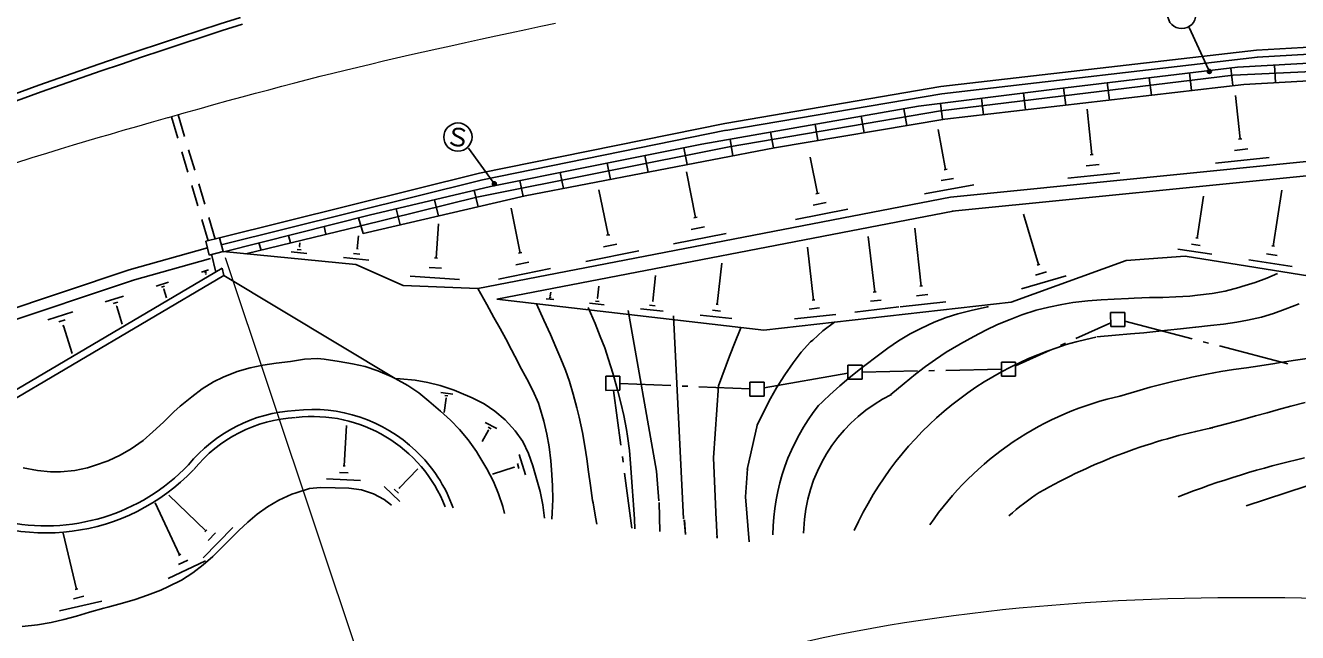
# Model space of a CAD drawing. Units: millimetres, scale not verified. Extents: x 40000 to 680000, y 20000 to 380000.
# Drawn here: x 173942 to 264042, y 271095 to 314140 of the extents above; entities that cross this region are included whole.
import ezdxf
from ezdxf.enums import TextEntityAlignment as Align

# ---------------------------------------------------------------- set-up
doc = ezdxf.new("R2010")
doc.units = ezdxf.units.MM
doc.header["$LTSCALE"] = 1000
doc.linetypes.add('CHAIN', pattern=[18.5, 12, -1.5, 3.5, -1.5])
for name, color, linetype, lineweight in [('M-BGD', 7, 'Continuous', 25), ('M-BMK', 2, 'CHAIN', 13), ('M-BMK-ROW', 30, 'Continuous', 25), ('M-STR-HTXT', 7, 'Continuous', 13), ('M-STR-STRC', 7, 'Continuous', 25)]:
    doc.layers.add(name, color=color, linetype=linetype, lineweight=lineweight)
doc.styles.add('ＭＳ ゴシック', font='')
doc.styles.get('ＭＳ ゴシック').set_extended_font_data('MS Gothic')

msp = doc.modelspace()

# ---------------------------------------------------------------- linework, layer by layer
at = {"layer": 'M-BGD'}
for p, q in [((261143, 312389), (282590, 313612)), ((261173, 311887), (282620, 313121)), ((238775, 309801), (261143, 312389)), ((238836, 309300), (261203, 311888)), ((259777, 311173), (275370, 312090)), ((247007, 309654), (259777, 311173)), ((259318, 311118), (259467, 309871)), ((266110, 310929), (259489, 310612)), ((260230, 309960), (277407, 310928)), ((262418, 311328), (262491, 310088)), ((259489, 310612), (238742, 308091)), ((239054, 307488), (260230, 309960)), ((250564, 310100), (250721, 308850)), ((253542, 310431), (253689, 309197)), ((256378, 310768), (256525, 309528)), ((223474, 307194), (238775, 309801)), ((223555, 306692), (238856, 309300)), ((237189, 308421), (247007, 309654)), ((244628, 309355), (244779, 308157)), ((247466, 309711), (247620, 308488)), ((259969, 306093), (259643, 309162)), ((221840, 305712), (237189, 308421)), ((236147, 308237), (236359, 307037)), ((238746, 308617), (238891, 307461)), ((241657, 308982), (241804, 307809)), ((249467, 304985), (249142, 308191)), ((184285, 307649), (184734, 306137)), ((184766, 307790), (185217, 306268)), ((238742, 308091), (223779, 305533)), ((226993, 305467), (239054, 307488)), ((233130, 307705), (233338, 306530)), ((206090, 303661), (223474, 307194)), ((206191, 303170), (223565, 306703)), ((226717, 306573), (226915, 305452)), ((229870, 307129), (230073, 305983)), ((239115, 303918), (238590, 306750)), ((239468, 301974), (285215, 306559)), ((223779, 305533), (205914, 301964)), ((209339, 302052), (226993, 305467)), ((213713, 304093), (221840, 305712)), ((220573, 305462), (220811, 304271)), ((223850, 306067), (224056, 304899)), ((239570, 300972), (285317, 305557)), ((259859, 306082), (260089, 306103)), ((185019, 305178), (185447, 303740)), ((185501, 305309), (185928, 303871)), ((217811, 304911), (218045, 303736)), ((230036, 302232), (229522, 304809)), ((249346, 304965), (249577, 304995)), ((258237, 304376), (262025, 304773)), ((259579, 305280), (260531, 305382)), ((206090, 303661), (187695, 299074)), ((206891, 302731), (213713, 304093)), ((211813, 303713), (212040, 302574)), ((215148, 304379), (215379, 303220)), ((221409, 300515), (220758, 303766)), ((239004, 303898), (239225, 303938)), ((247765, 303319), (251453, 303685)), ((249077, 304193), (249999, 304284)), ((185731, 302782), (186159, 301344)), ((186212, 302913), (186638, 301475)), ((206211, 303170), (187816, 298594)), ((208966, 303145), (209191, 302017)), ((237624, 302192), (241121, 302839)), ((238805, 303136), (239677, 303298)), ((205914, 301964), (197614, 299918)), ((197868, 299397), (209339, 302052)), ((198292, 300682), (206891, 302731)), ((205734, 302455), (206013, 301282)), ((205981, 295482), (239468, 301974)), ((215207, 299284), (214565, 302480)), ((229926, 302211), (230157, 302252)), ((256922, 299062), (257379, 302030)), ((262325, 298499), (262931, 302469)), ((200205, 301138), (200476, 300000)), ((202912, 301783), (203188, 300628)), ((207335, 294722), (239660, 300982)), ((208984, 298002), (208349, 301193)), ((228485, 300385), (232183, 301122)), ((229727, 301399), (230649, 301591)), ((186444, 300385), (186893, 298873)), ((186923, 300516), (187374, 298994)), ((187999, 298097), (198292, 300682)), ((197868, 299397), (197528, 300490)), ((203021, 297643), (203188, 300070)), ((221289, 300495), (221529, 300546)), ((245689, 297182), (244632, 300749)), ((189542, 297948), (197616, 299919)), ((192574, 299246), (192706, 298720)), ((195092, 299878), (195228, 299336)), ((197448, 298307), (197542, 299217)), ((215087, 299264), (215327, 299304)), ((219838, 298649), (223576, 299396)), ((221090, 299673), (222031, 299865)), ((234095, 295241), (233629, 299170)), ((237382, 295657), (236925, 299776)), ((186834, 298382), (181283, 296810)), ((187695, 299074), (186723, 298833)), ((186723, 298833), (186965, 297861)), ((187937, 298103), (187695, 299074)), ((190474, 298718), (190639, 298215)), ((193198, 298260), (193479, 298231)), ((193328, 298471), (193398, 298461)), ((193358, 298471), (193387, 298737)), ((197388, 298316), (197498, 298307)), ((214887, 298431), (215829, 298623)), ((229756, 294664), (229340, 298422)), ((255570, 298289), (257966, 297921)), ((256542, 298631), (257143, 298541)), ((256842, 299072), (256992, 299052)), ((262225, 298509), (262415, 298479)), ((187045, 297620), (181495, 296049)), ((186965, 297861), (187937, 298103)), ((187115, 297921), (187427, 296649)), ((187937, 298103), (197349, 297194)), ((192758, 298079), (193880, 297961)), ((196477, 297684), (198271, 297496)), ((197178, 297975), (197629, 297926)), ((202921, 297653), (203132, 297643)), ((208675, 297170), (209597, 297362)), ((208874, 297982), (209105, 298032)), ((213626, 297397), (217393, 298154)), ((243768, 294523), (251893, 297462)), ((251893, 297462), (256082, 297778)), ((266929, 296050), (256082, 297778)), ((260602, 297514), (263660, 297037)), ((261845, 297947), (262606, 297828)), ((181283, 296810), (165122, 291406)), ((187878, 296920), (171605, 287325)), ((186415, 296657), (186906, 296808)), ((186636, 296617), (186756, 296648)), ((186706, 296527), (186736, 296537)), ((186726, 296537), (186746, 296477)), ((187878, 296920), (187999, 296409)), ((197349, 297194), (200699, 295705)), ((202541, 296981), (203413, 296922)), ((207444, 296156), (211131, 296903)), ((222941, 294374), (223258, 297291)), ((245480, 296440), (246271, 296672)), ((245589, 297152), (245779, 297212)), ((261867, 296233), (262618, 296545)), ((181535, 296049), (171467, 292687)), ((187999, 296409), (171796, 286854)), ((183209, 295660), (184071, 295932)), ((183590, 295581), (183801, 295651)), ((200127, 289109), (187999, 296409)), ((200699, 295705), (205981, 295482)), ((201189, 296367), (204677, 296132)), ((214461, 294793), (214550, 295665)), ((218371, 294598), (218569, 296402)), ((237282, 295647), (237482, 295667)), ((244479, 295457), (247645, 296383)), ((258912, 295307), (259883, 295559)), ((259883, 295559), (260094, 295619)), ((260094, 295619), (261036, 295911)), ((261036, 295911), (261867, 296233)), ((179593, 294533), (180885, 294935)), ((183721, 295441), (183771, 295451)), ((183751, 295441), (183942, 294820)), ((205981, 295482), (206614, 294361)), ((207335, 294722), (226241, 292544)), ((210813, 294767), (211365, 294708)), ((211034, 294858), (211174, 294848)), ((211094, 294968), (211134, 294958)), ((211114, 294968), (211143, 295239)), ((214431, 294803), (214492, 294793)), ((229666, 294654), (229847, 294674)), ((233786, 294579), (234557, 294671)), ((233995, 295231), (234196, 295252)), ((237042, 294965), (237854, 295056)), ((249191, 294621), (250133, 294693)), ((250133, 294693), (251065, 294734)), ((251065, 294734), (252077, 294786)), ((252077, 294786), (252478, 294806)), ((252478, 294806), (253550, 294848)), ((253550, 294848), (254502, 294859)), ((254502, 294859), (255424, 294891)), ((255424, 294891), (256416, 294952)), ((256416, 294952), (256958, 295013)), ((256958, 295013), (258000, 295145)), ((258000, 295145), (258912, 295307)), ((175525, 293274), (177298, 293828)), ((180154, 294423), (180485, 294524)), ((180365, 294203), (180445, 294233)), ((180405, 294213), (180788, 292961)), ((206614, 294361), (207117, 293439)), ((210142, 294396), (210665, 293234)), ((213801, 294150), (214284, 293008)), ((213901, 294441), (214933, 294322)), ((214311, 294602), (214572, 294572)), ((216628, 293924), (218638, 282541)), ((217509, 294045), (219103, 293877)), ((218141, 294307), (218541, 294257)), ((218320, 294608), (218421, 294598)), ((222611, 293952), (223173, 293893)), ((222871, 294384), (223011, 294364)), ((226241, 292544), (243768, 294523)), ((229457, 294032), (230188, 294113)), ((232694, 293816), (235791, 294191)), ((235901, 294192), (239138, 294547)), ((239981, 293686), (240923, 293928)), ((240923, 293928), (242075, 294190)), ((242075, 294190), (242145, 294210)), ((244521, 293612), (245523, 293945)), ((245523, 293945), (246425, 294176)), ((246425, 294176), (247357, 294358)), ((247357, 294358), (248128, 294490)), ((248128, 294490), (249191, 294621)), ((262342, 293718), (263173, 294020)), ((263173, 294020), (264155, 294412)), ((176307, 293125), (176748, 293266)), ((176578, 292825), (176688, 292855)), ((176638, 292835), (177243, 290871)), ((207117, 293439), (207559, 292658)), ((210665, 293234), (211128, 292232)), ((214284, 293008), (214656, 292097)), ((219845, 293547), (220547, 279166)), ((221720, 293590), (223965, 293353)), ((228415, 293329), (231351, 293654)), ((230411, 292480), (231242, 293103)), ((231242, 293103), (231262, 293113)), ((237356, 292660), (238308, 293103)), ((238308, 293103), (239149, 293434)), ((239149, 293434), (239981, 293686)), ((241957, 292536), (242788, 292928)), ((242788, 292928), (243680, 293301)), ((243680, 293301), (244521, 293612)), ((256831, 292758), (257883, 292870)), ((257883, 292870), (258805, 292961)), ((258805, 292961), (259747, 293093)), ((259747, 293093), (260488, 293234)), ((260488, 293234), (261500, 293466)), ((261500, 293466), (262342, 293718)), ((207559, 292658), (207961, 291917)), ((211128, 292232), (211520, 291331)), ((214656, 292097), (214968, 291285)), ((224617, 292712), (224168, 291599)), ((229700, 291837), (230411, 292480)), ((235784, 291776), (236615, 292278)), ((236615, 292278), (237356, 292660)), ((240164, 291572), (241106, 292094)), ((241106, 292094), (241957, 292536)), ((249836, 292056), (251138, 292179)), ((251138, 292179), (252221, 292270)), ((252221, 292270), (253143, 292352)), ((253143, 292352), (253995, 292433)), ((253995, 292433), (254836, 292525)), ((254836, 292525), (255748, 292626)), ((255748, 292626), (256810, 292758)), ((256810, 292758), (256831, 292758)), ((207961, 291917), (208373, 291136)), ((208373, 291136), (208835, 290234)), ((211520, 291331), (211872, 290509)), ((214968, 291285), (215249, 290454)), ((224168, 291599), (223848, 290817)), ((228880, 290964), (229550, 291697)), ((229550, 291697), (229700, 291837)), ((234262, 290691), (235023, 291264)), ((235023, 291264), (235784, 291776)), ((239153, 290969), (240044, 291501)), ((240044, 291501), (240164, 291572)), ((190754, 290048), (191706, 290190)), ((191706, 290190), (192708, 290322)), ((192708, 290322), (193710, 290473)), ((193710, 290473), (194632, 290525)), ((194632, 290525), (195094, 290475)), ((195094, 290475), (196156, 290317)), ((196156, 290317), (197109, 290148)), ((197109, 290148), (198001, 289948)), ((208835, 290234), (208956, 289994)), ((211872, 290509), (212184, 289698)), ((215249, 290454), (215551, 289482)), ((223798, 290697), (223020, 288591)), ((223848, 290817), (223798, 290697)), ((227729, 289359), (228319, 290222)), ((228319, 290222), (228880, 290964)), ((233401, 290029), (234262, 290691)), ((237691, 289965), (238392, 290467)), ((238392, 290467), (239153, 290969)), ((261375, 290008), (262427, 290170)), ((262427, 290170), (262808, 290231)), ((262808, 290231), (263900, 290403)), ((263900, 290403), (264892, 290554)), ((187949, 289202), (188941, 289595)), ((188941, 289595), (189853, 289867)), ((189853, 289867), (190754, 290048)), ((198001, 289948), (198893, 289659)), ((198893, 289659), (199836, 289249)), ((199836, 289249), (200127, 289109)), ((208956, 289994), (209448, 289073)), ((212184, 289698), (212465, 288886)), ((215551, 289482), (215592, 289332)), ((215592, 289332), (215884, 288300)), ((227139, 288446), (227689, 289289)), ((227689, 289289), (227729, 289359)), ((232270, 289135), (233001, 289727)), ((233001, 289727), (233401, 290029)), ((236189, 288760), (236990, 289412)), ((236990, 289412), (237691, 289965)), ((256545, 289199), (257627, 289421)), ((257627, 289421), (258599, 289593)), ((258599, 289593), (259511, 289745)), ((259511, 289745), (260423, 289876)), ((260423, 289876), (261375, 290008)), ((185716, 287806), (186457, 288368)), ((186457, 288368), (187268, 288871)), ((187268, 288871), (187949, 289202)), ((200127, 289109), (201030, 288610)), ((200488, 289080), (200127, 289109)), ((201550, 288981), (200488, 289080)), ((201030, 288610), (201802, 288100)), ((202453, 288832), (201550, 288981)), ((203315, 288613), (202453, 288832)), ((204308, 288273), (203315, 288613)), ((209448, 289073), (209890, 288261)), ((212465, 288886), (212737, 288005)), ((223020, 288591), (222686, 283489)), ((226709, 287694), (227139, 288446)), ((230919, 287940), (231619, 288583)), ((231619, 288583), (232270, 289135)), ((235238, 287967), (236189, 288760)), ((252657, 288212), (253609, 288484)), ((253609, 288484), (254451, 288705)), ((254451, 288705), (255292, 288917)), ((255292, 288917), (256264, 289139)), ((256264, 289139), (256545, 289199)), ((184895, 287143), (185716, 287806)), ((201802, 288100), (202525, 287509)), ((202525, 287509), (203338, 286799)), ((203356, 288112), (204218, 287993)), ((203737, 287711), (203598, 286709)), ((203657, 287902), (203867, 287872)), ((203707, 287711), (203767, 287711)), ((204649, 288144), (204308, 288273)), ((205591, 287744), (204649, 288144)), ((206434, 287314), (205591, 287744)), ((209890, 288261), (210283, 287350)), ((212737, 288005), (212999, 287033)), ((215884, 288300), (216116, 287378)), ((226290, 286871), (226709, 287694)), ((230028, 287107), (230919, 287940)), ((251455, 287859), (252657, 288212)), ((183764, 286049), (184455, 286742)), ((184455, 286742), (184895, 287143)), ((203338, 286799), (204050, 286148)), ((207186, 286804), (206434, 287314)), ((207909, 286184), (207186, 286804)), ((210283, 287350), (210363, 287119)), ((210363, 287119), (210665, 286087)), ((212999, 287033), (213170, 286362)), ((216116, 287378), (216317, 286476)), ((225770, 285798), (226290, 286871)), ((261069, 286460), (261881, 286681)), ((261881, 286681), (262692, 286903)), ((262692, 286903), (263574, 287145)), ((263574, 287145), (264576, 287417)), ((182963, 285317), (183724, 286009)), ((183724, 286009), (183764, 286049)), ((196518, 282910), (196674, 285787)), ((204050, 286148), (204692, 285488)), ((206496, 285991), (207318, 285552)), ((206717, 285661), (206927, 285551)), ((208622, 285393), (207909, 286184)), ((210665, 286087), (210877, 285166)), ((213170, 286362), (213403, 285290)), ((216317, 286476), (216509, 285484)), ((225800, 285898), (225063, 282660)), ((257833, 285583), (259115, 285926)), ((259115, 285926), (260167, 286208)), ((260167, 286208), (261069, 286460)), ((182273, 284714), (182963, 285317)), ((204692, 285488), (205295, 284767)), ((205295, 284767), (205887, 283926)), ((206737, 285440), (206297, 284638)), ((206707, 285460), (206757, 285430)), ((209164, 284632), (208622, 285393)), ((210877, 285166), (211029, 284254)), ((213403, 285290), (213574, 284318)), ((216509, 285484), (216590, 285023)), ((216590, 285023), (216722, 284011)), ((180640, 283680), (181422, 284132)), ((181422, 284132), (182273, 284714)), ((205887, 283926), (206058, 283645)), ((209566, 283801), (209164, 284632)), ((211029, 284254), (211150, 283272)), ((213574, 284318), (213706, 283406)), ((216722, 284011), (216803, 283079)), ((178346, 282784), (178827, 282935)), ((178827, 282935), (179799, 283277)), ((179799, 283277), (180640, 283680)), ((206058, 283645), (206621, 282694)), ((208785, 283088), (208896, 282727)), ((208905, 283720), (209368, 282267)), ((209868, 282919), (209566, 283801)), ((210160, 281917), (209868, 282919)), ((211150, 283272), (211211, 282630)), ((213706, 283406), (213827, 282494)), ((216803, 283079), (216854, 282448)), ((222686, 283489), (222863, 279089)), ((173786, 282768), (174799, 282579)), ((174799, 282579), (175721, 282500)), ((175721, 282500), (176423, 282491)), ((176423, 282491), (177435, 282583)), ((177435, 282583), (178346, 282784)), ((196197, 282449), (196799, 282410)), ((196447, 282910), (196598, 282910)), ((200439, 281362), (201740, 282697)), ((206621, 282694), (207083, 281803)), ((208555, 282817), (207012, 282324)), ((208535, 282857), (208565, 282767)), ((211211, 282630), (211283, 281528)), ((213827, 282494), (213959, 281532)), ((216854, 282448), (216926, 281436)), ((218638, 282541), (218812, 280436)), ((225073, 282710), (225014, 281708)), ((268391, 282691), (260397, 280084)), ((193123, 281011), (194064, 281313)), ((194064, 281313), (194846, 281384)), ((194846, 281384), (195888, 281346)), ((195266, 282006), (197672, 281880)), ((195888, 281346), (196841, 281327)), ((196841, 281327), (197733, 281208)), ((197733, 281208), (198605, 280929)), ((199356, 281461), (200470, 280380)), ((200048, 281262), (200359, 280971)), ((200399, 281392), (200479, 281322)), ((207083, 281803), (207445, 280931)), ((210392, 281096), (210160, 281917)), ((211283, 281528), (211284, 280536)), ((213959, 281532), (214111, 280470)), ((216926, 281436), (216977, 280484)), ((225014, 281708), (224945, 280726)), ((184860, 276609), (183121, 280295)), ((186712, 278306), (184092, 280848)), ((191089, 280016), (191900, 280488)), ((191900, 280488), (192812, 280900)), ((192812, 280900), (193123, 281011)), ((198605, 280929), (199347, 280519)), ((199347, 280519), (199879, 280139)), ((207445, 280931), (207747, 280030)), ((210593, 280154), (210392, 281096)), ((211284, 280536), (211256, 279594)), ((214111, 280470), (214141, 280289)), ((214141, 280289), (214323, 279277)), ((216977, 280484), (216998, 280163)), ((218832, 280306), (218885, 278261)), ((224945, 280726), (225190, 277529)), ((189688, 278922), (190358, 279494)), ((190358, 279494), (191089, 280016)), ((207747, 280030), (207878, 279529)), ((210705, 279202), (210593, 280154)), ((211256, 279594), (211226, 279143)), ((216998, 280163), (217070, 279131)), ((186534, 276391), (188626, 278549)), ((189057, 278329), (189688, 278922)), ((214323, 279277), (214414, 278776)), ((217070, 279131), (217111, 278459)), ((220598, 279096), (220699, 278053)), ((220608, 279096), (220689, 278053)), ((220699, 278053), (220618, 279096)), ((222863, 279199), (222904, 278217)), ((229127, 279138), (229058, 278145)), ((177567, 274184), (176619, 278151)), ((186652, 278236), (186782, 278376)), ((186883, 277615), (187404, 278157)), ((187836, 277105), (188447, 277717)), ((188447, 277717), (189057, 278329)), ((222904, 278217), (222925, 277796)), ((222915, 277906), (222925, 277796)), ((184780, 276569), (184940, 276650)), ((187205, 276493), (187836, 277105)), ((184041, 274924), (186685, 276181)), ((184781, 275928), (185442, 276239)), ((185804, 275338), (186535, 275900)), ((186535, 275900), (187205, 276493)), ((184071, 274353), (184993, 274816)), ((184993, 274816), (185804, 275338)), ((177467, 274153), (177657, 274204)), ((182589, 273750), (183520, 274112)), ((183520, 274112), (184071, 274353)), ((176356, 272628), (179352, 273334)), ((177337, 273492), (178079, 273673)), ((179774, 272904), (180806, 273186)), ((180806, 273186), (181717, 273448)), ((181717, 273448), (182589, 273750)), ((176658, 272017), (177550, 272269)), ((177550, 272269), (178471, 272531)), ((178471, 272531), (179493, 272823)), ((179493, 272823), (179774, 272904)), ((173712, 271522), (174794, 271644)), ((174794, 271644), (175756, 271816)), ((175756, 271816), (176658, 272017))]:
    msp.add_line(p, q, dxfattribs=at)
for centre, radius, start, end in [((331993, -132712), 469666, 107.70425, 113.58748), ((331993, -132712), 469164, 107.70425, 113.58748), ((254670, 268370), 24175, 101.7166, 155.67663), ((175376, 292642), 13982, 198.6474, 316.3235), ((240174, 278011), 11105, 116.11785, 174.15513), ((256237, 266297), 22080, 102.18152, 145.70853), ((193620, 276381), 10474, 93.1118, 140.92553), ((194282, 276322), 10594, 46.3852, 96.67242), ((242018, 277843), 15144, 141.89313, 179.27903), ((193620, 276381), 9973, 93.1118, 140.92553), ((194282, 276322), 10093, 21.42898, 96.67242), ((265817, 246025), 40342, 101.1176, 119.83754), ((194282, 276322), 10594, 20.00553, 46.3852), ((278721, 221277), 63795, 102.85609, 111.26215), ((175376, 292642), 14483, 238.49758, 316.3235), ((258508, 262081), 22842, 123.9665, 130.79494)]:
    msp.add_arc(centre, radius, start, end, dxfattribs=at)
at = {"layer": 'M-BMK'}
for p, q in [((207259, 313395), (208271, 313617)), ((208271, 313617), (209393, 313849)), ((209393, 313849), (210455, 314081)), ((210455, 314081), (211477, 314293)), ((203081, 312477), (204083, 312699)), ((204083, 312699), (205105, 312931)), ((205105, 312931), (206167, 313163)), ((206167, 313163), (207259, 313395)), ((199293, 311619), (200215, 311831)), ((200215, 311831), (201147, 312043)), ((201147, 312043), (202109, 312265)), ((202109, 312265), (203081, 312477)), ((195716, 310752), (196598, 310974)), ((196598, 310974), (197490, 311186)), ((197490, 311186), (198392, 311398)), ((198392, 311398), (199293, 311619)), ((192109, 309835), (193021, 310067)), ((193021, 310067), (193923, 310299)), ((193923, 310299), (194825, 310531)), ((194825, 310531), (195716, 310752)), ((188302, 308807), (189284, 309069)), ((189284, 309069), (190246, 309331)), ((190246, 309331), (191188, 309583)), ((191188, 309583), (192109, 309835)), ((185176, 307931), (186248, 308233)), ((186248, 308233), (187290, 308525)), ((187290, 308525), (188302, 308807)), ((181830, 306984), (182872, 307276)), ((182872, 307276), (184024, 307609)), ((184024, 307609), (184064, 307619)), ((184064, 307619), (185176, 307931)), ((179085, 306188), (179957, 306440)), ((179957, 306440), (180868, 306702)), ((180868, 306702), (181830, 306984)), ((176430, 305393), (177342, 305665)), ((177342, 305665), (178213, 305927)), ((178213, 305927), (179085, 306188)), ((169878, 303319), (174416, 304769)), ((174416, 304769), (175468, 305091)), ((175468, 305091), (176430, 305393))]:
    msp.add_line(p, q, dxfattribs=at)
at = {"layer": 'M-BMK-ROW'}
for p, q in [((250805, 293792), (251808, 293793)), ((250807, 292789), (250805, 293792)), ((251808, 293793), (251809, 292791)), ((250806, 293060), (248347, 291945)), ((256578, 291919), (251809, 293162)), ((251809, 292791), (250807, 292789)), ((246525, 291119), (244065, 290004)), ((247618, 291614), (247254, 291449)), ((257739, 291616), (257352, 291717)), ((263352, 290154), (258513, 291415)), ((243063, 290273), (244065, 290274)), ((243064, 289271), (243063, 290273)), ((244065, 290274), (244066, 289272)), ((215041, 289271), (216043, 289272)), ((215042, 288269), (215041, 289271)), ((216043, 289272), (216044, 288270)), ((232199, 289476), (226257, 288445)), ((232198, 290057), (233201, 290058)), ((232200, 289055), (232198, 290057)), ((233201, 290058), (233202, 289056)), ((237133, 289645), (233201, 289567)), ((238332, 289668), (237932, 289661)), ((243064, 289762), (239132, 289684)), ((244066, 289272), (243064, 289271)), ((219650, 288603), (216044, 288751)), ((220849, 288554), (220449, 288570)), ((225255, 288373), (221648, 288521)), ((225254, 288854), (226257, 288856)), ((225256, 287852), (225254, 288854)), ((226257, 288856), (226258, 287854)), ((233202, 289056), (232200, 289055)), ((216044, 288270), (215042, 288269)), ((215603, 288269), (216116, 284371)), ((226258, 287854), (225256, 287852)), ((216221, 283578), (216273, 283181)), ((216377, 282388), (216890, 278489))]:
    msp.add_line(p, q, dxfattribs=at)
at = {"layer": 'M-STR-HTXT'}
msp.add_line((202823, 253663), (188108, 297662), dxfattribs=at)
for points in [[(58051, 291624), (77047, 304417), (96042, 317210), (116813, 326633), (134001, 334431), (152404, 339920), (171026, 342907), (202398, 347939), (234389, 345868), (266380, 343797)], [(200278, 261274), (209501, 264668), (218723, 268062), (228159, 270239), (252494, 275853), (278243, 273367), (303694, 270346), (382084, 261043), (457649, 246672), (533213, 232302)]]:
    msp.add_open_spline(points, degree=3, knots=[0, 0, 0, 0, 1, 1, 1, 2, 2, 2, 3, 3, 3, 3], dxfattribs=at)
at = {"layer": 'M-STR-STRC'}
for p, q in [((257737, 311021), (256369, 313985)), ((257757, 310850), (257827, 310921)), ((207063, 303031), (205316, 305444)), ((207123, 302871), (207193, 302941))]:
    msp.add_line(p, q, dxfattribs=at)
for centre, radius in [((255837, 314917), 1002), ((257797, 310880), 140), ((257797, 310880), 110), ((257797, 310880), 80.2), ((257797, 310880), 50.1), ((257797, 310880), 20), ((204573, 306225), 1002), ((207153, 302911), 140), ((207153, 302911), 110), ((207153, 302911), 80.2), ((207153, 302911), 50.1), ((207153, 302911), 20)]:
    msp.add_circle(centre, radius, dxfattribs=at)

# ---------------------------------------------------------------- texts
at = {"layer": 'M-STR-STRC', "style": 'ＭＳ ゴシック'}
msp.add_text('Ｓ', height=1320, rotation=352.937, dxfattribs=at).set_placement((204573, 306225), align=Align.MIDDLE_CENTER)

doc.saveas('drawing.dxf')
